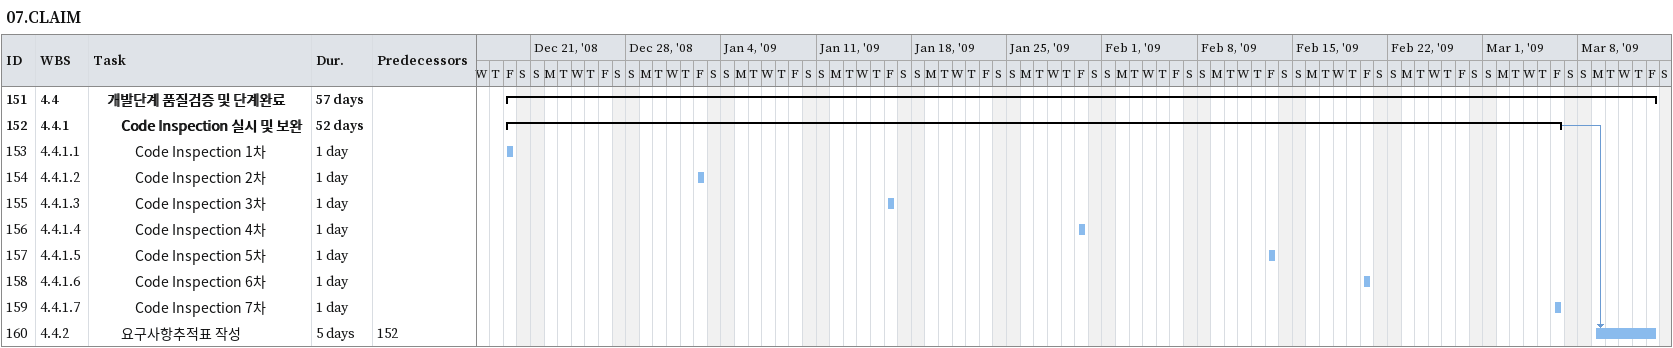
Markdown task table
07.CLAIM

| ID | WBS | Task | Duration | Start | Finish | Predecessors |
|---|---|---|---|---|---|---|
| 151 | 4.4 | **개발단계 품질검증 및 단계완료** | 57d | 2008-12-19 | 2009-03-13 |  |
| 152 | 4.4.1 | **Code Inspection 실시 및 보완** | 52d | 2008-12-19 | 2009-03-06 |  |
| 153 | 4.4.1.1 | Code Inspection 1차 | 1d | 2008-12-19 | 2008-12-19 |  |
| 154 | 4.4.1.2 | Code Inspection 2차 | 1d | 2009-01-02 | 2009-01-02 |  |
| 155 | 4.4.1.3 | Code Inspection 3차 | 1d | 2009-01-16 | 2009-01-16 |  |
| 156 | 4.4.1.4 | Code Inspection 4차 | 1d | 2009-01-30 | 2009-01-30 |  |
| 157 | 4.4.1.5 | Code Inspection 5차 | 1d | 2009-02-13 | 2009-02-13 |  |
| 158 | 4.4.1.6 | Code Inspection 6차 | 1d | 2009-02-20 | 2009-02-20 |  |
| 159 | 4.4.1.7 | Code Inspection 7차 | 1d | 2009-03-06 | 2009-03-06 |  |
| 160 | 4.4.2 | 요구사항추적표 작성 | 5d | 2009-03-09 | 2009-03-13 | 152 |
